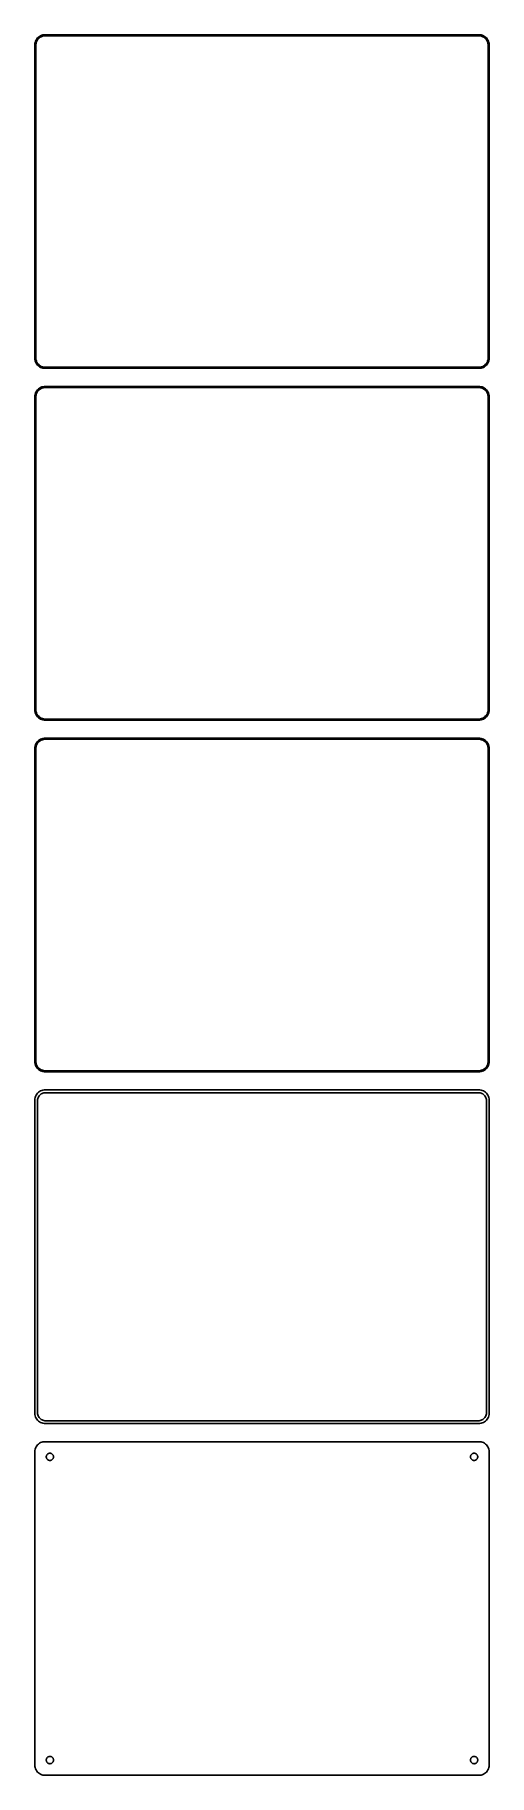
# Model space of a CAD drawing. Header units: metres. Extents: x -112 to 112, y 614 to 1474.
import ezdxf

# ---------------------------------------------------------------- set-up
doc = ezdxf.new("R2010")
doc.units = ezdxf.units.M

msp = doc.modelspace()

# ---------------------------------------------------------------- linework, layer by layer
for p, q in [((-111.545, 1472.44), (-111.882, 1471.91)), ((-111.145, 1472.92), (-111.545, 1472.44)), ((-110.687, 1473.35), (-111.145, 1472.92)), ((-111.093, 1472.04), (-110.713, 1472.5)), ((-110.713, 1472.5), (-110.278, 1472.91)), ((-110.179, 1473.72), (-110.687, 1473.35)), ((-110.278, 1472.91), (-109.795, 1473.26)), ((-109.629, 1474.02), (-110.179, 1473.72)), ((-109.795, 1473.26), (-109.272, 1473.55)), ((-109.045, 1474.26), (-109.629, 1474.02)), ((-109.272, 1473.55), (-108.718, 1473.77)), ((-108.437, 1474.41), (-109.045, 1474.26)), ((-108.718, 1473.77), (-108.14, 1473.92)), ((-107.814, 1474.49), (-108.437, 1474.41)), ((-108.14, 1473.92), (-107.548, 1473.99)), ((107.814, 1474.49), (-107.814, 1474.49)), ((-107.548, 1473.99), (107.548, 1473.99)), ((107.548, 1473.99), (108.14, 1473.92)), ((108.437, 1474.41), (107.814, 1474.49)), ((108.14, 1473.92), (108.718, 1473.77)), ((109.045, 1474.26), (108.437, 1474.41)), ((108.718, 1473.77), (109.272, 1473.55)), ((109.629, 1474.02), (109.045, 1474.26)), ((109.272, 1473.55), (109.795, 1473.26)), ((110.179, 1473.72), (109.629, 1474.02)), ((109.795, 1473.26), (110.278, 1472.91)), ((110.687, 1473.35), (110.179, 1473.72)), ((110.278, 1472.91), (110.713, 1472.5)), ((111.145, 1472.92), (110.687, 1473.35)), ((110.713, 1472.5), (111.093, 1472.04)), ((111.545, 1472.44), (111.145, 1472.92)), ((111.882, 1471.91), (111.545, 1472.44)), ((-112.461, 1470.13), (-112.5, 1469.5)), ((-112.5, 1469.5), (-112.5, 1314.5)), ((-112.343, 1470.74), (-112.461, 1470.13)), ((-112.149, 1471.34), (-112.343, 1470.74)), ((-111.882, 1471.91), (-112.149, 1471.34)), ((-112, 1469.25), (-111.963, 1469.85)), ((-112, 1314.75), (-112, 1469.25)), ((-111.963, 1469.85), (-111.851, 1470.43)), ((-111.851, 1470.43), (-111.666, 1471)), ((-111.666, 1471), (-111.412, 1471.54)), ((-111.412, 1471.54), (-111.093, 1472.04)), ((111.093, 1472.04), (111.412, 1471.54)), ((111.412, 1471.54), (111.666, 1471)), ((111.666, 1471), (111.851, 1470.43)), ((111.851, 1470.43), (111.963, 1469.85)), ((112.149, 1471.34), (111.882, 1471.91)), ((111.963, 1469.85), (112, 1469.25)), ((112, 1469.25), (112, 1314.75)), ((112.343, 1470.74), (112.149, 1471.34)), ((112.461, 1470.13), (112.343, 1470.74)), ((112.5, 1469.5), (112.461, 1470.13)), ((112.5, 1314.5), (112.5, 1469.5)), ((-112.5, 1314.5), (-112.461, 1313.87)), ((-112.461, 1313.87), (-112.343, 1313.26)), ((-112.343, 1313.26), (-112.149, 1312.66)), ((-112.149, 1312.66), (-111.882, 1312.09)), ((-111.963, 1314.15), (-112, 1314.75)), ((-111.851, 1313.57), (-111.963, 1314.15)), ((-111.882, 1312.09), (-111.545, 1311.56)), ((-111.666, 1313), (-111.851, 1313.57)), ((-111.412, 1312.46), (-111.666, 1313)), ((-111.545, 1311.56), (-111.145, 1311.08)), ((-111.093, 1311.96), (-111.412, 1312.46)), ((-111.145, 1311.08), (-110.687, 1310.65)), ((-110.713, 1311.5), (-111.093, 1311.96)), ((-110.278, 1311.09), (-110.713, 1311.5)), ((-110.687, 1310.65), (-110.179, 1310.28)), ((-109.795, 1310.74), (-110.278, 1311.09)), ((-110.179, 1310.28), (-109.629, 1309.98)), ((-109.272, 1310.45), (-109.795, 1310.74)), ((-109.629, 1309.98), (-109.045, 1309.74)), ((-108.718, 1310.23), (-109.272, 1310.45)), ((-109.045, 1309.74), (-108.437, 1309.59)), ((-108.14, 1310.08), (-108.718, 1310.23)), ((-108.437, 1309.59), (-107.814, 1309.51)), ((-107.548, 1310.01), (-108.14, 1310.08)), ((-107.814, 1309.51), (107.814, 1309.51)), ((107.548, 1310.01), (-107.548, 1310.01)), ((108.14, 1310.08), (107.548, 1310.01)), ((107.814, 1309.51), (108.437, 1309.59)), ((108.718, 1310.23), (108.14, 1310.08)), ((108.437, 1309.59), (109.045, 1309.74)), ((109.272, 1310.45), (108.718, 1310.23)), ((109.045, 1309.74), (109.629, 1309.98)), ((109.795, 1310.74), (109.272, 1310.45)), ((109.629, 1309.98), (110.179, 1310.28)), ((110.278, 1311.09), (109.795, 1310.74)), ((110.179, 1310.28), (110.687, 1310.65)), ((110.713, 1311.5), (110.278, 1311.09)), ((110.687, 1310.65), (111.145, 1311.08)), ((111.093, 1311.96), (110.713, 1311.5)), ((111.412, 1312.46), (111.093, 1311.96)), ((111.145, 1311.08), (111.545, 1311.56)), ((111.666, 1313), (111.412, 1312.46)), ((111.545, 1311.56), (111.882, 1312.09)), ((111.851, 1313.57), (111.666, 1313)), ((111.963, 1314.15), (111.851, 1313.57)), ((111.882, 1312.09), (112.149, 1312.66)), ((112, 1314.75), (111.963, 1314.15)), ((112.149, 1312.66), (112.343, 1313.26)), ((112.343, 1313.26), (112.461, 1313.87)), ((112.461, 1313.87), (112.5, 1314.5)), ((-109.045, 1300.26), (-109.629, 1300.02)), ((-108.437, 1300.41), (-109.045, 1300.26)), ((-107.814, 1300.49), (-108.437, 1300.41)), ((107.814, 1300.49), (-107.814, 1300.49)), ((108.437, 1300.41), (107.814, 1300.49)), ((109.045, 1300.26), (108.437, 1300.41)), ((109.629, 1300.02), (109.045, 1300.26)), ((-112.461, 1296.13), (-112.5, 1295.5)), ((-112.5, 1295.5), (-112.5, 1140.5)), ((-112.343, 1296.74), (-112.461, 1296.13)), ((-112.149, 1297.34), (-112.343, 1296.74)), ((-111.882, 1297.91), (-112.149, 1297.34)), ((-112, 1295.25), (-111.963, 1295.85)), ((-112, 1140.75), (-112, 1295.25)), ((-111.963, 1295.85), (-111.851, 1296.43)), ((-111.545, 1298.44), (-111.882, 1297.91)), ((-111.851, 1296.43), (-111.666, 1297)), ((-111.666, 1297), (-111.412, 1297.54)), ((-111.145, 1298.92), (-111.545, 1298.44)), ((-111.412, 1297.54), (-111.093, 1298.04)), ((-110.687, 1299.35), (-111.145, 1298.92)), ((-111.093, 1298.04), (-110.713, 1298.5)), ((-110.713, 1298.5), (-110.278, 1298.91)), ((-110.179, 1299.72), (-110.687, 1299.35)), ((-110.278, 1298.91), (-109.795, 1299.26)), ((-109.629, 1300.02), (-110.179, 1299.72)), ((-109.795, 1299.26), (-109.272, 1299.55)), ((-109.272, 1299.55), (-108.718, 1299.77)), ((-108.718, 1299.77), (-108.14, 1299.92)), ((-108.14, 1299.92), (-107.548, 1299.99)), ((-107.548, 1299.99), (107.548, 1299.99)), ((107.548, 1299.99), (108.14, 1299.92)), ((108.14, 1299.92), (108.718, 1299.77)), ((108.718, 1299.77), (109.272, 1299.55)), ((109.272, 1299.55), (109.795, 1299.26)), ((110.179, 1299.72), (109.629, 1300.02)), ((109.795, 1299.26), (110.278, 1298.91)), ((110.687, 1299.35), (110.179, 1299.72)), ((110.278, 1298.91), (110.713, 1298.5)), ((111.145, 1298.92), (110.687, 1299.35)), ((110.713, 1298.5), (111.093, 1298.04)), ((111.093, 1298.04), (111.412, 1297.54)), ((111.545, 1298.44), (111.145, 1298.92)), ((111.412, 1297.54), (111.666, 1297)), ((111.882, 1297.91), (111.545, 1298.44)), ((111.666, 1297), (111.851, 1296.43)), ((111.851, 1296.43), (111.963, 1295.85)), ((112.149, 1297.34), (111.882, 1297.91)), ((111.963, 1295.85), (112, 1295.25)), ((112, 1295.25), (112, 1140.75)), ((112.343, 1296.74), (112.149, 1297.34)), ((112.461, 1296.13), (112.343, 1296.74)), ((112.5, 1295.5), (112.461, 1296.13)), ((112.5, 1140.5), (112.5, 1295.5)), ((-112.5, 1140.5), (-112.461, 1139.87)), ((-112.461, 1139.87), (-112.343, 1139.26)), ((-112.343, 1139.26), (-112.149, 1138.66)), ((-112.149, 1138.66), (-111.882, 1138.09)), ((-111.963, 1140.15), (-112, 1140.75)), ((-111.851, 1139.57), (-111.963, 1140.15)), ((-111.882, 1138.09), (-111.545, 1137.56)), ((-111.666, 1139), (-111.851, 1139.57)), ((-111.412, 1138.46), (-111.666, 1139)), ((-111.545, 1137.56), (-111.145, 1137.08)), ((-111.093, 1137.96), (-111.412, 1138.46)), ((-111.145, 1137.08), (-110.687, 1136.65)), ((-110.713, 1137.5), (-111.093, 1137.96)), ((-110.278, 1137.09), (-110.713, 1137.5)), ((-110.687, 1136.65), (-110.179, 1136.28)), ((-109.795, 1136.74), (-110.278, 1137.09)), ((-109.272, 1136.45), (-109.795, 1136.74)), ((109.795, 1136.74), (109.272, 1136.45)), ((110.278, 1137.09), (109.795, 1136.74)), ((110.179, 1136.28), (110.687, 1136.65)), ((110.713, 1137.5), (110.278, 1137.09)), ((110.687, 1136.65), (111.145, 1137.08)), ((111.093, 1137.96), (110.713, 1137.5)), ((111.412, 1138.46), (111.093, 1137.96)), ((111.145, 1137.08), (111.545, 1137.56)), ((111.666, 1139), (111.412, 1138.46)), ((111.545, 1137.56), (111.882, 1138.09)), ((111.851, 1139.57), (111.666, 1139)), ((111.963, 1140.15), (111.851, 1139.57)), ((111.882, 1138.09), (112.149, 1138.66)), ((112, 1140.75), (111.963, 1140.15)), ((112.149, 1138.66), (112.343, 1139.26)), ((112.343, 1139.26), (112.461, 1139.87)), ((112.461, 1139.87), (112.5, 1140.5)), ((-110.179, 1136.28), (-109.629, 1135.98)), ((-109.629, 1135.98), (-109.045, 1135.74)), ((-108.718, 1136.23), (-109.272, 1136.45)), ((-109.045, 1135.74), (-108.437, 1135.59)), ((-108.14, 1136.08), (-108.718, 1136.23)), ((-108.437, 1135.59), (-107.814, 1135.51)), ((-107.548, 1136.01), (-108.14, 1136.08)), ((-107.814, 1135.51), (107.814, 1135.51)), ((107.548, 1136.01), (-107.548, 1136.01)), ((108.14, 1136.08), (107.548, 1136.01)), ((107.814, 1135.51), (108.437, 1135.59)), ((108.718, 1136.23), (108.14, 1136.08)), ((108.437, 1135.59), (109.045, 1135.74)), ((109.272, 1136.45), (108.718, 1136.23)), ((109.045, 1135.74), (109.629, 1135.98)), ((109.629, 1135.98), (110.179, 1136.28)), ((-112.461, 1122.13), (-112.5, 1121.5)), ((-112.5, 1121.5), (-112.5, 966.5)), ((-112.343, 1122.74), (-112.461, 1122.13)), ((-112.149, 1123.34), (-112.343, 1122.74)), ((-111.882, 1123.91), (-112.149, 1123.34)), ((-112, 1121.25), (-111.963, 1121.85)), ((-112, 966.75), (-112, 1121.25)), ((-111.963, 1121.85), (-111.851, 1122.43)), ((-111.545, 1124.44), (-111.882, 1123.91)), ((-111.851, 1122.43), (-111.666, 1123)), ((-111.666, 1123), (-111.412, 1123.54)), ((-111.145, 1124.92), (-111.545, 1124.44)), ((-111.412, 1123.54), (-111.093, 1124.04)), ((-110.687, 1125.35), (-111.145, 1124.92)), ((-111.093, 1124.04), (-110.713, 1124.5)), ((-110.713, 1124.5), (-110.278, 1124.91)), ((-110.179, 1125.72), (-110.687, 1125.35)), ((-110.278, 1124.91), (-109.795, 1125.26)), ((-109.629, 1126.02), (-110.179, 1125.72)), ((-109.795, 1125.26), (-109.272, 1125.55)), ((-109.045, 1126.26), (-109.629, 1126.02)), ((-109.272, 1125.55), (-108.718, 1125.77)), ((-108.437, 1126.41), (-109.045, 1126.26)), ((-108.718, 1125.77), (-108.14, 1125.92)), ((-107.814, 1126.49), (-108.437, 1126.41)), ((-108.14, 1125.92), (-107.548, 1125.99)), ((107.814, 1126.49), (-107.814, 1126.49)), ((-107.548, 1125.99), (107.548, 1125.99)), ((107.548, 1125.99), (108.14, 1125.92)), ((108.437, 1126.41), (107.814, 1126.49)), ((108.14, 1125.92), (108.718, 1125.77)), ((109.045, 1126.26), (108.437, 1126.41)), ((108.718, 1125.77), (109.272, 1125.55)), ((109.629, 1126.02), (109.045, 1126.26)), ((109.272, 1125.55), (109.795, 1125.26)), ((110.179, 1125.72), (109.629, 1126.02)), ((109.795, 1125.26), (110.278, 1124.91)), ((110.687, 1125.35), (110.179, 1125.72)), ((110.278, 1124.91), (110.713, 1124.5)), ((111.145, 1124.92), (110.687, 1125.35)), ((110.713, 1124.5), (111.093, 1124.04)), ((111.093, 1124.04), (111.412, 1123.54)), ((111.545, 1124.44), (111.145, 1124.92)), ((111.412, 1123.54), (111.666, 1123)), ((111.882, 1123.91), (111.545, 1124.44)), ((111.666, 1123), (111.851, 1122.43)), ((111.851, 1122.43), (111.963, 1121.85)), ((112.149, 1123.34), (111.882, 1123.91)), ((111.963, 1121.85), (112, 1121.25)), ((112, 1121.25), (112, 966.75)), ((112.343, 1122.74), (112.149, 1123.34)), ((112.461, 1122.13), (112.343, 1122.74)), ((112.5, 1121.5), (112.461, 1122.13)), ((112.5, 966.5), (112.5, 1121.5)), ((-112.5, 966.5), (-112.461, 965.873)), ((-112.461, 965.873), (-112.343, 965.257)), ((-112.343, 965.257), (-112.149, 964.659)), ((-112.149, 964.659), (-111.882, 964.091)), ((-111.963, 966.155), (-112, 966.75)), ((-111.851, 965.569), (-111.963, 966.155)), ((-111.666, 965.001), (-111.851, 965.569)), ((-111.412, 964.462), (-111.666, 965.001)), ((-111.093, 963.958), (-111.412, 964.462)), ((111.412, 964.462), (111.093, 963.958)), ((111.666, 965.001), (111.412, 964.462)), ((111.851, 965.569), (111.666, 965.001)), ((111.963, 966.155), (111.851, 965.569)), ((111.882, 964.091), (112.149, 964.659)), ((112, 966.75), (111.963, 966.155)), ((112.149, 964.659), (112.343, 965.257)), ((112.343, 965.257), (112.461, 965.873)), ((112.461, 965.873), (112.5, 966.5)), ((-111.882, 964.091), (-111.545, 963.561)), ((-111.545, 963.561), (-111.145, 963.077)), ((-111.145, 963.077), (-110.687, 962.647)), ((-110.713, 963.498), (-111.093, 963.958)), ((-110.278, 963.09), (-110.713, 963.498)), ((-110.687, 962.647), (-110.179, 962.278)), ((-109.795, 962.739), (-110.278, 963.09)), ((-110.179, 962.278), (-109.629, 961.976)), ((-109.272, 962.452), (-109.795, 962.739)), ((-109.629, 961.976), (-109.045, 961.745)), ((-108.718, 962.232), (-109.272, 962.452)), ((-109.045, 961.745), (-108.437, 961.589)), ((-108.14, 962.084), (-108.718, 962.232)), ((-108.437, 961.589), (-107.814, 961.51)), ((-107.548, 962.009), (-108.14, 962.084)), ((-107.814, 961.51), (107.814, 961.51)), ((107.548, 962.009), (-107.548, 962.009)), ((108.14, 962.084), (107.548, 962.009)), ((107.814, 961.51), (108.437, 961.589)), ((108.718, 962.232), (108.14, 962.084)), ((108.437, 961.589), (109.045, 961.745)), ((109.272, 962.452), (108.718, 962.232)), ((109.045, 961.745), (109.629, 961.976)), ((109.795, 962.739), (109.272, 962.452)), ((109.629, 961.976), (110.179, 962.278)), ((110.278, 963.09), (109.795, 962.739)), ((110.179, 962.278), (110.687, 962.647)), ((110.713, 963.498), (110.278, 963.09)), ((110.687, 962.647), (111.145, 963.077)), ((111.093, 963.958), (110.713, 963.498)), ((111.145, 963.077), (111.545, 963.561)), ((111.545, 963.561), (111.882, 964.091)), ((-112.461, 948.127), (-112.5, 947.5)), ((-112.5, 947.5), (-112.5, 792.5)), ((-112.343, 948.743), (-112.461, 948.127)), ((-112.149, 949.341), (-112.343, 948.743)), ((-111.882, 949.909), (-112.149, 949.341)), ((-111.545, 950.439), (-111.882, 949.909)), ((-111.145, 950.923), (-111.545, 950.439)), ((-110.687, 951.353), (-111.145, 950.923)), ((-111.119, 947.25), (-111.089, 947.735)), ((-111.119, 792.75), (-111.119, 947.25)), ((-111.089, 947.735), (-110.998, 948.212)), ((-110.998, 948.212), (-110.848, 948.674)), ((-110.848, 948.674), (-110.641, 949.114)), ((-110.179, 951.722), (-110.687, 951.353)), ((-110.641, 949.114), (-110.38, 949.524)), ((-110.38, 949.524), (-110.071, 949.899)), ((-109.629, 952.024), (-110.179, 951.722)), ((-110.071, 949.899), (-109.716, 950.231)), ((-109.716, 950.231), (-109.323, 950.517)), ((-109.045, 952.255), (-109.629, 952.024)), ((-109.323, 950.517), (-108.898, 950.751)), ((-108.437, 952.411), (-109.045, 952.255)), ((-108.898, 950.751), (-108.446, 950.93)), ((-108.446, 950.93), (-107.975, 951.051)), ((-107.814, 952.49), (-108.437, 952.411)), ((-107.975, 951.051), (-107.493, 951.112)), ((107.814, 952.49), (-107.814, 952.49)), ((-107.493, 951.112), (107.493, 951.112)), ((107.493, 951.112), (107.975, 951.051)), ((108.437, 952.411), (107.814, 952.49)), ((107.975, 951.051), (108.446, 950.93)), ((109.045, 952.255), (108.437, 952.411)), ((108.446, 950.93), (108.898, 950.751)), ((108.898, 950.751), (109.323, 950.517)), ((109.629, 952.024), (109.045, 952.255)), ((109.323, 950.517), (109.716, 950.231)), ((110.179, 951.722), (109.629, 952.024)), ((109.716, 950.231), (110.071, 949.899)), ((110.071, 949.899), (110.38, 949.524)), ((110.687, 951.353), (110.179, 951.722)), ((110.38, 949.524), (110.641, 949.114)), ((110.641, 949.114), (110.848, 948.674)), ((111.145, 950.923), (110.687, 951.353)), ((110.848, 948.674), (110.998, 948.212)), ((110.998, 948.212), (111.089, 947.735)), ((111.089, 947.735), (111.119, 947.25)), ((111.119, 947.25), (111.119, 792.75)), ((111.545, 950.439), (111.145, 950.923)), ((111.882, 949.909), (111.545, 950.439)), ((112.149, 949.341), (111.882, 949.909)), ((112.343, 948.743), (112.149, 949.341)), ((112.461, 948.127), (112.343, 948.743)), ((112.5, 947.5), (112.461, 948.127)), ((112.5, 792.5), (112.5, 947.5)), ((-112.5, 792.5), (-112.461, 791.873)), ((-111.089, 792.265), (-111.119, 792.75)), ((-110.998, 791.788), (-111.089, 792.265)), ((111.089, 792.265), (110.998, 791.788)), ((111.119, 792.75), (111.089, 792.265)), ((112.461, 791.873), (112.5, 792.5)), ((-112.461, 791.873), (-112.343, 791.257)), ((-112.343, 791.257), (-112.149, 790.659)), ((-112.149, 790.659), (-111.882, 790.091)), ((-111.882, 790.091), (-111.545, 789.561)), ((-111.545, 789.561), (-111.145, 789.077)), ((-111.145, 789.077), (-110.687, 788.647)), ((-110.848, 791.326), (-110.998, 791.788)), ((-110.641, 790.886), (-110.848, 791.326)), ((-110.687, 788.647), (-110.179, 788.278)), ((-110.38, 790.476), (-110.641, 790.886)), ((-110.071, 790.101), (-110.38, 790.476)), ((-110.179, 788.278), (-109.629, 787.976)), ((-109.716, 789.769), (-110.071, 790.101)), ((-109.323, 789.483), (-109.716, 789.769)), ((-109.629, 787.976), (-109.045, 787.745)), ((-108.898, 789.249), (-109.323, 789.483)), ((-109.045, 787.745), (-108.437, 787.589)), ((-108.446, 789.07), (-108.898, 789.249)), ((-107.975, 788.949), (-108.446, 789.07)), ((-108.437, 787.589), (-107.814, 787.51)), ((-107.493, 788.888), (-107.975, 788.949)), ((-107.814, 787.51), (107.814, 787.51)), ((107.493, 788.888), (-107.493, 788.888)), ((107.975, 788.949), (107.493, 788.888)), ((107.814, 787.51), (108.437, 787.589)), ((108.446, 789.07), (107.975, 788.949)), ((108.437, 787.589), (109.045, 787.745)), ((108.898, 789.249), (108.446, 789.07)), ((109.323, 789.483), (108.898, 789.249)), ((109.045, 787.745), (109.629, 787.976)), ((109.716, 789.769), (109.323, 789.483)), ((109.629, 787.976), (110.179, 788.278)), ((110.071, 790.101), (109.716, 789.769)), ((110.38, 790.476), (110.071, 790.101)), ((110.179, 788.278), (110.687, 788.647)), ((110.641, 790.886), (110.38, 790.476)), ((110.848, 791.326), (110.641, 790.886)), ((110.687, 788.647), (111.145, 789.077)), ((110.998, 791.788), (110.848, 791.326)), ((111.145, 789.077), (111.545, 789.561)), ((111.545, 789.561), (111.882, 790.091)), ((111.882, 790.091), (112.149, 790.659)), ((112.149, 790.659), (112.343, 791.257)), ((112.343, 791.257), (112.461, 791.873)), ((-112.149, 775.341), (-112.343, 774.743)), ((-111.882, 775.909), (-112.149, 775.341)), ((-111.545, 776.439), (-111.882, 775.909)), ((-111.145, 776.923), (-111.545, 776.439)), ((-110.687, 777.353), (-111.145, 776.923)), ((-110.179, 777.722), (-110.687, 777.353)), ((-109.629, 778.024), (-110.179, 777.722)), ((-109.045, 778.255), (-109.629, 778.024)), ((-108.437, 778.411), (-109.045, 778.255)), ((-107.814, 778.49), (-108.437, 778.411)), ((107.814, 778.49), (-107.814, 778.49)), ((108.437, 778.411), (107.814, 778.49)), ((109.045, 778.255), (108.437, 778.411)), ((109.629, 778.024), (109.045, 778.255)), ((110.179, 777.722), (109.629, 778.024)), ((110.687, 777.353), (110.179, 777.722)), ((111.145, 776.923), (110.687, 777.353)), ((111.545, 776.439), (111.145, 776.923)), ((111.882, 775.909), (111.545, 776.439)), ((112.149, 775.341), (111.882, 775.909)), ((112.343, 774.743), (112.149, 775.341)), ((-112.461, 774.127), (-112.5, 773.5)), ((-112.5, 773.5), (-112.5, 618.5)), ((-112.343, 774.743), (-112.461, 774.127)), ((-106.8, 771), (-106.786, 771.226)), ((-106.786, 770.774), (-106.8, 771)), ((-106.786, 771.226), (-106.743, 771.448)), ((-106.743, 770.552), (-106.786, 770.774)), ((-106.743, 771.448), (-106.674, 771.663)), ((-106.674, 770.337), (-106.743, 770.552)), ((-106.674, 771.663), (-106.577, 771.867)), ((-106.577, 770.133), (-106.674, 770.337)), ((-106.577, 771.867), (-106.456, 772.058)), ((-106.456, 769.942), (-106.577, 770.133)), ((-106.456, 772.058), (-106.312, 772.232)), ((-106.312, 769.768), (-106.456, 769.942)), ((-106.312, 772.232), (-106.147, 772.387)), ((-106.147, 769.613), (-106.312, 769.768)), ((-106.147, 772.387), (-105.964, 772.52)), ((-105.964, 769.48), (-106.147, 769.613)), ((-105.964, 772.52), (-105.766, 772.629)), ((-105.766, 769.371), (-105.964, 769.48)), ((-105.766, 772.629), (-105.556, 772.712)), ((-105.556, 769.288), (-105.766, 769.371)), ((-105.556, 772.712), (-105.337, 772.768)), ((-105.337, 769.232), (-105.556, 769.288)), ((-105.337, 772.768), (-105.113, 772.796)), ((-105.113, 769.204), (-105.337, 769.232)), ((-105.113, 772.796), (-104.887, 772.796)), ((-104.887, 769.204), (-105.113, 769.204)), ((-104.887, 772.796), (-104.663, 772.768)), ((-104.663, 769.232), (-104.887, 769.204)), ((-104.663, 772.768), (-104.444, 772.712)), ((-104.444, 769.288), (-104.663, 769.232)), ((-104.444, 772.712), (-104.234, 772.629)), ((-104.234, 769.371), (-104.444, 769.288)), ((-104.234, 772.629), (-104.036, 772.52)), ((-104.036, 769.48), (-104.234, 769.371)), ((-104.036, 772.52), (-103.853, 772.387)), ((-103.853, 769.613), (-104.036, 769.48)), ((-103.853, 772.387), (-103.688, 772.232)), ((-103.688, 769.768), (-103.853, 769.613)), ((-103.688, 772.232), (-103.544, 772.058)), ((-103.544, 769.942), (-103.688, 769.768)), ((-103.544, 772.058), (-103.423, 771.867)), ((-103.423, 770.133), (-103.544, 769.942)), ((-103.423, 771.867), (-103.326, 771.663)), ((-103.326, 770.337), (-103.423, 770.133)), ((-103.326, 771.663), (-103.257, 771.448)), ((-103.257, 770.552), (-103.326, 770.337)), ((-103.257, 771.448), (-103.214, 771.226)), ((-103.214, 770.774), (-103.257, 770.552)), ((-103.214, 771.226), (-103.2, 771)), ((-103.2, 771), (-103.214, 770.774)), ((103.2, 771), (103.214, 771.226)), ((103.214, 770.774), (103.2, 771)), ((103.214, 771.226), (103.257, 771.448)), ((103.257, 770.552), (103.214, 770.774)), ((103.257, 771.448), (103.326, 771.663)), ((103.326, 770.337), (103.257, 770.552)), ((103.326, 771.663), (103.423, 771.867)), ((103.423, 770.133), (103.326, 770.337)), ((103.423, 771.867), (103.544, 772.058)), ((103.544, 769.942), (103.423, 770.133)), ((103.544, 772.058), (103.688, 772.232)), ((103.688, 769.768), (103.544, 769.942)), ((103.688, 772.232), (103.853, 772.387)), ((103.853, 769.613), (103.688, 769.768)), ((103.853, 772.387), (104.036, 772.52)), ((104.036, 769.48), (103.853, 769.613)), ((104.036, 772.52), (104.234, 772.629)), ((104.234, 769.371), (104.036, 769.48)), ((104.234, 772.629), (104.444, 772.712)), ((104.444, 769.288), (104.234, 769.371)), ((104.444, 772.712), (104.663, 772.768)), ((104.663, 769.232), (104.444, 769.288)), ((104.663, 772.768), (104.887, 772.796)), ((104.887, 769.204), (104.663, 769.232)), ((104.887, 772.796), (105.113, 772.796)), ((105.113, 769.204), (104.887, 769.204)), ((105.113, 772.796), (105.337, 772.768)), ((105.337, 769.232), (105.113, 769.204)), ((105.337, 772.768), (105.556, 772.712)), ((105.556, 769.288), (105.337, 769.232)), ((105.556, 772.712), (105.766, 772.629)), ((105.766, 769.371), (105.556, 769.288)), ((105.766, 772.629), (105.964, 772.52)), ((105.964, 769.48), (105.766, 769.371)), ((105.964, 772.52), (106.147, 772.387)), ((106.147, 769.613), (105.964, 769.48)), ((106.147, 772.387), (106.312, 772.232)), ((106.312, 769.768), (106.147, 769.613)), ((106.312, 772.232), (106.456, 772.058)), ((106.456, 769.942), (106.312, 769.768)), ((106.456, 772.058), (106.577, 771.867)), ((106.577, 770.133), (106.456, 769.942)), ((106.577, 771.867), (106.674, 771.663)), ((106.674, 770.337), (106.577, 770.133)), ((106.674, 771.663), (106.743, 771.448)), ((106.743, 770.552), (106.674, 770.337)), ((106.743, 771.448), (106.786, 771.226)), ((106.786, 770.774), (106.743, 770.552)), ((106.786, 771.226), (106.8, 771)), ((106.8, 771), (106.786, 770.774)), ((112.461, 774.127), (112.343, 774.743)), ((112.5, 773.5), (112.461, 774.127)), ((112.5, 618.5), (112.5, 773.5)), ((-106.8, 621), (-106.786, 621.226)), ((-106.786, 620.774), (-106.8, 621)), ((-106.786, 621.226), (-106.743, 621.448)), ((-106.743, 620.552), (-106.786, 620.774)), ((-106.743, 621.448), (-106.674, 621.663)), ((-106.674, 620.337), (-106.743, 620.552)), ((-106.674, 621.663), (-106.577, 621.867)), ((-106.577, 620.133), (-106.674, 620.337)), ((-106.577, 621.867), (-106.456, 622.058)), ((-106.456, 619.942), (-106.577, 620.133)), ((-106.456, 622.058), (-106.312, 622.232)), ((-106.312, 619.768), (-106.456, 619.942)), ((-106.312, 622.232), (-106.147, 622.387)), ((-106.147, 622.387), (-105.964, 622.52)), ((-105.964, 622.52), (-105.766, 622.629)), ((-105.766, 622.629), (-105.556, 622.712)), ((-105.556, 622.712), (-105.337, 622.768)), ((-105.337, 622.768), (-105.113, 622.796)), ((-105.113, 622.796), (-104.887, 622.796)), ((-104.887, 622.796), (-104.663, 622.768)), ((-104.663, 622.768), (-104.444, 622.712)), ((-104.444, 622.712), (-104.234, 622.629)), ((-104.234, 622.629), (-104.036, 622.52)), ((-104.036, 622.52), (-103.853, 622.387)), ((-103.853, 622.387), (-103.688, 622.232)), ((-103.688, 622.232), (-103.544, 622.058)), ((-103.544, 619.942), (-103.688, 619.768)), ((-103.544, 622.058), (-103.423, 621.867)), ((-103.423, 620.133), (-103.544, 619.942)), ((-103.423, 621.867), (-103.326, 621.663)), ((-103.326, 620.337), (-103.423, 620.133)), ((-103.326, 621.663), (-103.257, 621.448)), ((-103.257, 620.552), (-103.326, 620.337)), ((-103.257, 621.448), (-103.214, 621.226)), ((-103.214, 620.774), (-103.257, 620.552)), ((-103.214, 621.226), (-103.2, 621)), ((-103.2, 621), (-103.214, 620.774)), ((103.2, 621), (103.214, 621.226)), ((103.214, 620.774), (103.2, 621)), ((103.214, 621.226), (103.257, 621.448)), ((103.257, 620.552), (103.214, 620.774)), ((103.257, 621.448), (103.326, 621.663)), ((103.326, 620.337), (103.257, 620.552)), ((103.326, 621.663), (103.423, 621.867)), ((103.423, 620.133), (103.326, 620.337)), ((103.423, 621.867), (103.544, 622.058)), ((103.544, 619.942), (103.423, 620.133)), ((103.544, 622.058), (103.688, 622.232)), ((103.688, 619.768), (103.544, 619.942)), ((103.688, 622.232), (103.853, 622.387)), ((103.853, 622.387), (104.036, 622.52)), ((104.036, 622.52), (104.234, 622.629)), ((104.234, 622.629), (104.444, 622.712)), ((104.444, 622.712), (104.663, 622.768)), ((104.663, 622.768), (104.887, 622.796)), ((104.887, 622.796), (105.113, 622.796)), ((105.113, 622.796), (105.337, 622.768)), ((105.337, 622.768), (105.556, 622.712)), ((105.556, 622.712), (105.766, 622.629)), ((105.766, 622.629), (105.964, 622.52)), ((105.964, 622.52), (106.147, 622.387)), ((106.147, 622.387), (106.312, 622.232)), ((106.312, 622.232), (106.456, 622.058)), ((106.456, 619.942), (106.312, 619.768)), ((106.456, 622.058), (106.577, 621.867)), ((106.577, 620.133), (106.456, 619.942)), ((106.577, 621.867), (106.674, 621.663)), ((106.674, 620.337), (106.577, 620.133)), ((106.674, 621.663), (106.743, 621.448)), ((106.743, 620.552), (106.674, 620.337)), ((106.743, 621.448), (106.786, 621.226)), ((106.786, 620.774), (106.743, 620.552)), ((106.786, 621.226), (106.8, 621)), ((106.8, 621), (106.786, 620.774)), ((-112.5, 618.5), (-112.461, 617.873)), ((-112.461, 617.873), (-112.343, 617.257)), ((-112.343, 617.257), (-112.149, 616.659)), ((-112.149, 616.659), (-111.882, 616.091)), ((-111.882, 616.091), (-111.545, 615.561)), ((-111.545, 615.561), (-111.145, 615.077)), ((-111.145, 615.077), (-110.687, 614.647)), ((-110.687, 614.647), (-110.179, 614.278)), ((-110.179, 614.278), (-109.629, 613.976)), ((-109.629, 613.976), (-109.045, 613.745)), ((-109.045, 613.745), (-108.437, 613.589)), ((-108.437, 613.589), (-107.814, 613.51)), ((-107.814, 613.51), (107.814, 613.51)), ((-106.147, 619.613), (-106.312, 619.768)), ((-105.964, 619.48), (-106.147, 619.613)), ((-105.766, 619.371), (-105.964, 619.48)), ((-105.556, 619.288), (-105.766, 619.371)), ((-105.337, 619.232), (-105.556, 619.288)), ((-105.113, 619.204), (-105.337, 619.232)), ((-104.887, 619.204), (-105.113, 619.204)), ((-104.663, 619.232), (-104.887, 619.204)), ((-104.444, 619.288), (-104.663, 619.232)), ((-104.234, 619.371), (-104.444, 619.288)), ((-104.036, 619.48), (-104.234, 619.371)), ((-103.853, 619.613), (-104.036, 619.48)), ((-103.688, 619.768), (-103.853, 619.613)), ((103.853, 619.613), (103.688, 619.768)), ((104.036, 619.48), (103.853, 619.613)), ((104.234, 619.371), (104.036, 619.48)), ((104.444, 619.288), (104.234, 619.371)), ((104.663, 619.232), (104.444, 619.288)), ((104.887, 619.204), (104.663, 619.232)), ((105.113, 619.204), (104.887, 619.204)), ((105.337, 619.232), (105.113, 619.204)), ((105.556, 619.288), (105.337, 619.232)), ((105.766, 619.371), (105.556, 619.288)), ((105.964, 619.48), (105.766, 619.371)), ((106.147, 619.613), (105.964, 619.48)), ((106.312, 619.768), (106.147, 619.613)), ((107.814, 613.51), (108.437, 613.589)), ((108.437, 613.589), (109.045, 613.745)), ((109.045, 613.745), (109.629, 613.976)), ((109.629, 613.976), (110.179, 614.278)), ((110.179, 614.278), (110.687, 614.647)), ((110.687, 614.647), (111.145, 615.077)), ((111.145, 615.077), (111.545, 615.561)), ((111.545, 615.561), (111.882, 616.091)), ((111.882, 616.091), (112.149, 616.659)), ((112.149, 616.659), (112.343, 617.257)), ((112.343, 617.257), (112.461, 617.873)), ((112.461, 617.873), (112.5, 618.5))]:
    msp.add_line(p, q)

doc.saveas('drawing.dxf')
